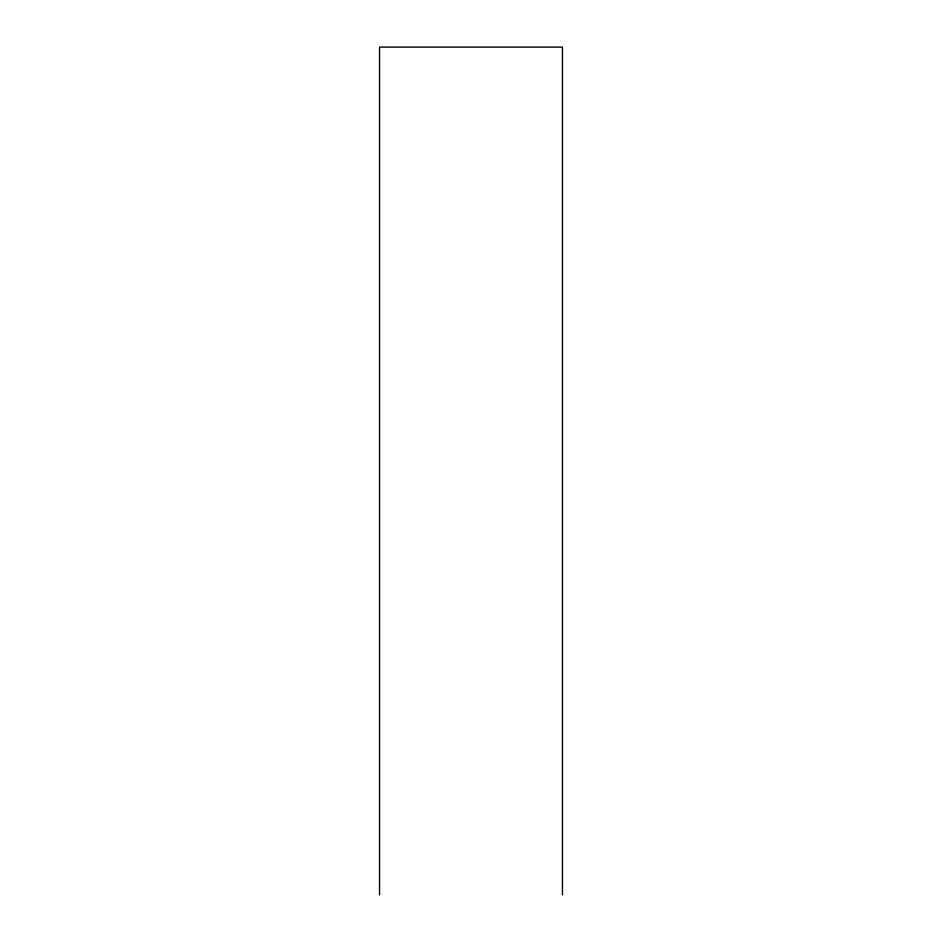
<?xml version="1.0" encoding="UTF-8"?>
<svg xmlns="http://www.w3.org/2000/svg" width="942" height="942" viewBox="0 0 942 942"><rect width="100%" height="100%" fill="white"/><g stroke="black" fill="none" stroke-linecap="round" stroke-linejoin="round"><path stroke-width="1.41" d="M562.456 894.9L562.456 47.1L379.544 47.1L379.544 894.9"/></g></svg>
